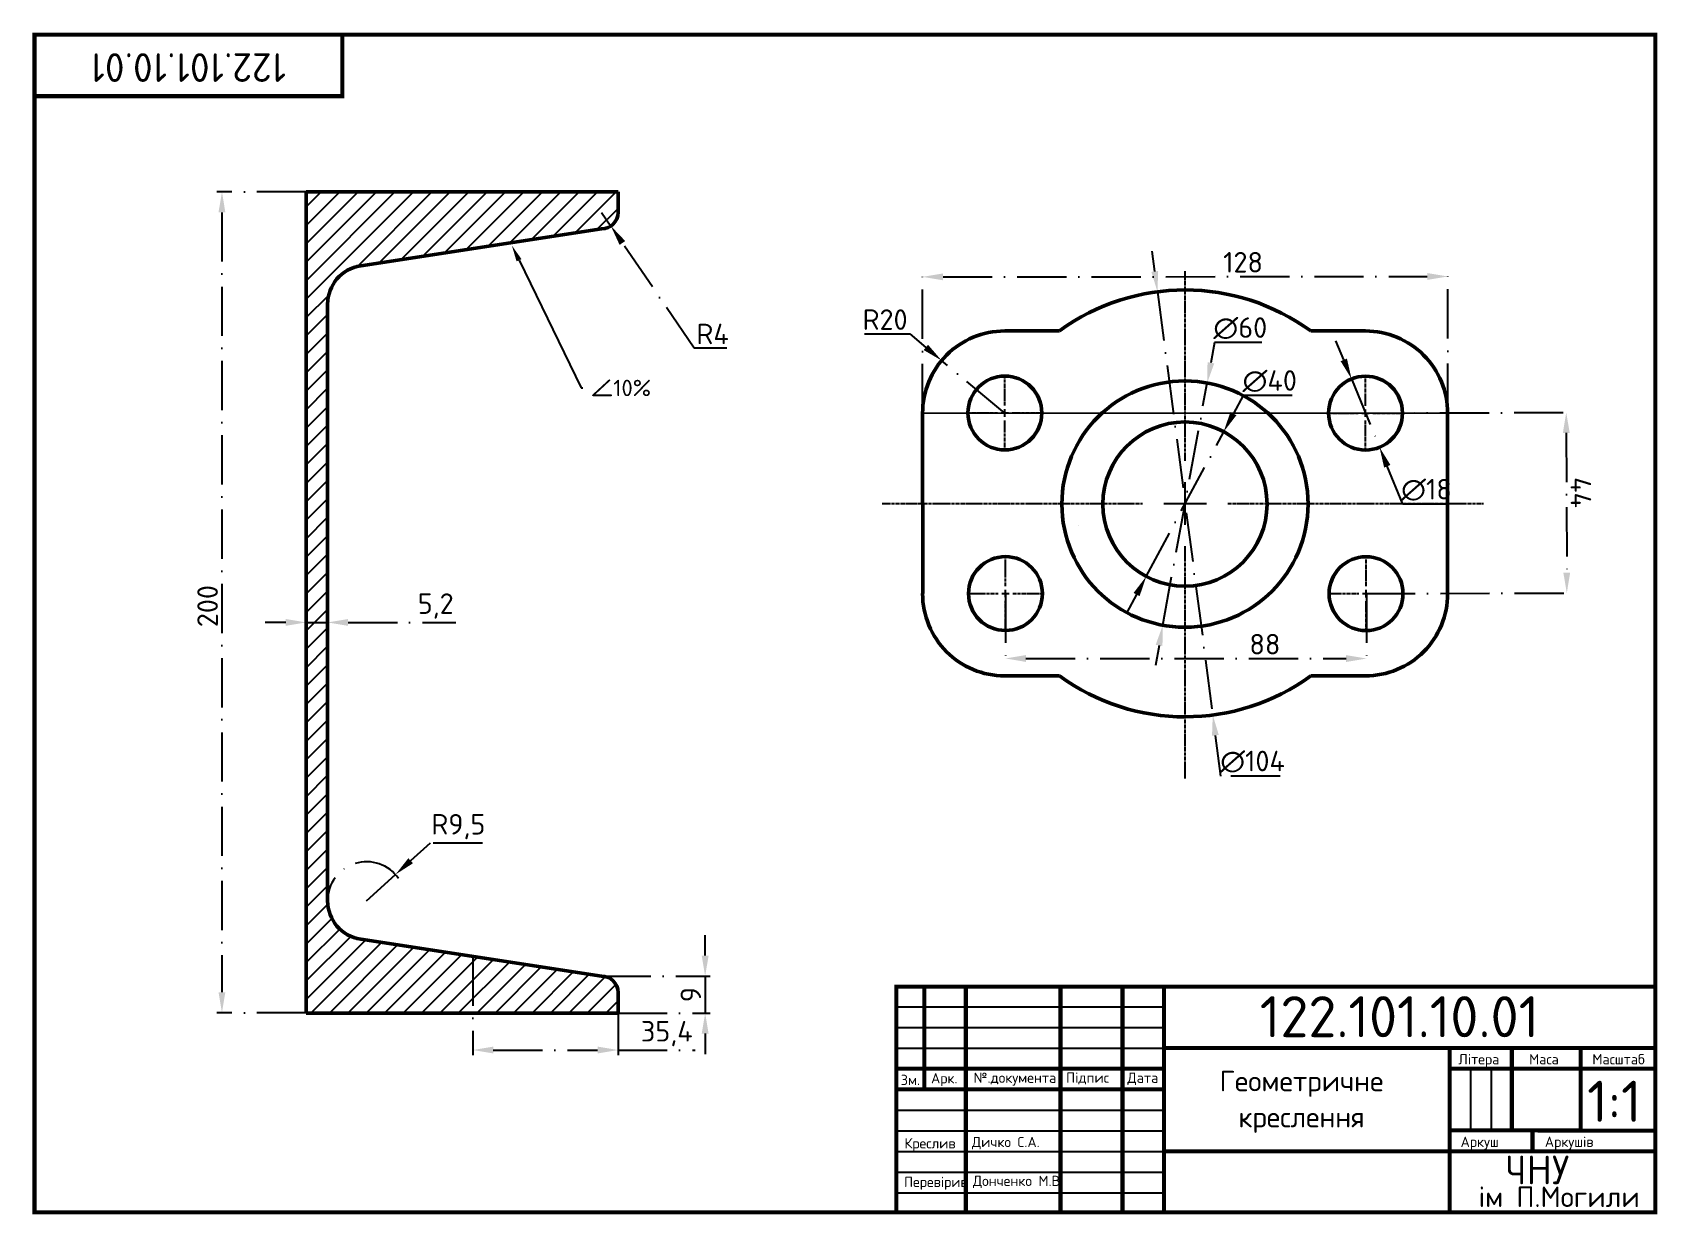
# Model space of a CAD drawing. Header units: millimetres. Extents: x 20 to 416, y 4 to 292.
import ezdxf
from ezdxf import colors
from ezdxf.entities.mleader import LeaderData, LeaderLine
from ezdxf.enums import TextEntityAlignment as Align
from ezdxf.math import Vec2, Vec3

# ---------------------------------------------------------------- set-up
doc = ezdxf.new("R2010")
doc.units = ezdxf.units.MM
doc.header["$PDMODE"] = 34
doc.header["$PDSIZE"] = -3
doc.linetypes.add('ACAD_ISO10W100', pattern=[18, 12, -3, 0, -3])
doc.linetypes.add('CENTER2', pattern=[1.125, 0.75, -0.125, 0.125, -0.125])
doc.layers.add('Kontur', color=7, linetype='Continuous')
doc.layers.add('Osy', color=1, linetype='ACAD_ISO10W100')
doc.styles.get("Standard").update_dxf_attribs({"font": 'isocpeur.ttf'})
doc.dimstyles.new('ESKD_', dxfattribs={"dimtxt": 5, "dimasz": 5, "dimexe": 1.25, "dimexo": 0, "dimgap": 1, "dimtad": 1, "dimtoh": 1, "dimdec": 1, "dimtxsty": 'Standard', "dimcen": 2.5, "dimclrd": 256, "dimclre": 256, "dimclrt": 256, "dimadec": 0, "dimazin": 0, "dimtfac": 1, "dimtdec": 1, "dimtmove": 0, "dimatfit": 3, "dimfxl": 1, "dimtfillclr": 256, "dimlwd": -1, "dimlwe": -1, "dimarcsym": 0})

# ---------------------------------------------------------------- blocks, each defined once
blk = doc.blocks.new('*U67')
at = {"layer": 'Osy', "color": 0, "linetype": 'CENTER2', "transparency": 16777216}
for p, q in [((0, 1.8), (0, 9.12)), ((-9.12, 0), (-1.8, 0)), ((1.8, 0), (9.12, 0)), ((0, -9.12), (0, -1.8))]:
    blk.add_line(p, q, dxfattribs=at)
at = {"layer": 'Osy', "color": 0, "linetype": 'Continuous', "transparency": 16777216}
for p, q in [((-0.9, 0), (0.9, 0)), ((0, -0.9), (0, 0.9))]:
    blk.add_line(p, q, dxfattribs=at)
blk = doc.blocks.new('*U69')
at = {"layer": 'Osy', "color": 0, "linetype": 'CENTER2', "transparency": 16777216}
for p, q in [((0, 1.8), (0, 9.12)), ((-9.12, 0), (-1.8, 0)), ((1.8, 0), (9.12, 0)), ((0, -9.12), (0, -1.8))]:
    blk.add_line(p, q, dxfattribs=at)
at = {"layer": 'Osy', "color": 0, "linetype": 'Continuous', "transparency": 16777216}
for p, q in [((-0.9, 0), (0.9, 0)), ((0, -0.9), (0, 0.9))]:
    blk.add_line(p, q, dxfattribs=at)
blk = doc.blocks.new('*U70')
at = {"layer": 'Osy', "color": 0, "linetype": 'CENTER2', "transparency": 16777216}
for p, q in [((0, 1.8), (0, 9.12)), ((-9.12, 0), (-1.8, 0)), ((1.8, 0), (9.12, 0)), ((0, -9.12), (0, -1.8))]:
    blk.add_line(p, q, dxfattribs=at)
at = {"layer": 'Osy', "color": 0, "linetype": 'Continuous', "transparency": 16777216}
for p, q in [((-0.9, 0), (0.9, 0)), ((0, -0.9), (0, 0.9))]:
    blk.add_line(p, q, dxfattribs=at)
blk = doc.blocks.new('*U71')
at = {"layer": 'Osy', "color": 0, "linetype": 'CENTER2', "transparency": 16777216}
for p, q in [((0, 1.8), (0, 9.12)), ((-9.12, 0), (-1.8, 0)), ((1.8, 0), (9.12, 0)), ((0, -9.12), (0, -1.8))]:
    blk.add_line(p, q, dxfattribs=at)
at = {"layer": 'Osy', "color": 0, "linetype": 'Continuous', "transparency": 16777216}
for p, q in [((-0.9, 0), (0.9, 0)), ((0, -0.9), (0, 0.9))]:
    blk.add_line(p, q, dxfattribs=at)
blk = doc.blocks.new('*U72')
at = {"layer": 'Osy', "color": 0, "linetype": 'CENTER2', "transparency": 16777216}
for p, q in [((0, 10.4), (0, 56.57)), ((-73.8, 0), (-10.4, 0)), ((10.4, 0), (72.74, 0)), ((0, -67.06), (0, -10.4))]:
    blk.add_line(p, q, dxfattribs=at)
at = {"layer": 'Osy', "color": 0, "linetype": 'Continuous', "transparency": 16777216}
for p, q in [((0, -5.2), (0, 5.2)), ((-5.2, 0), (5.2, 0))]:
    blk.add_line(p, q, dxfattribs=at)
blk = doc.blocks.new('*D73')
at = {"layer": 'Defpoints', "color": 0, "linetype": 'ByBlock', "lineweight": 25, "transparency": 16777216}
for p in [(344.35, 199.77), (344.48, 155.77), (393.4, 155.92)]:
    blk.add_point(p, dxfattribs=at)
at = {"layer": 'Osy', "transparency": 16777216}
for p, q in [((344.35, 199.77), (394.51, 199.92)), ((393.28, 194.92), (393.38, 160.92)), ((344.48, 155.77), (394.65, 155.92))]:
    blk.add_line(p, q, dxfattribs=at)
at = {"layer": 'Osy', "linetype": 'ByBlock', "lineweight": 25, "transparency": 16777216}
for points in [[(394.11, 194.92), (392.44, 194.92), (393.26, 199.92)], [(394.22, 160.92), (392.55, 160.92), (393.4, 155.92)]]:
    blk.add_solid(points, dxfattribs=at)
at = {"layer": 'Osy', "linetype": 'ByBlock', "lineweight": 50, "transparency": 16777216, "insert": (396.82, 180.41), "char_height": 5, "attachment_point": 5, "rotation": 270.1767}
blk.add_mtext('44', dxfattribs=at)
blk = doc.blocks.new('*D74')
at = {"layer": 'Defpoints', "color": 0, "linetype": 'ByBlock', "lineweight": 25, "transparency": 16777216}
for p in [(309.79, 195.23), (290.91, 159.96)]:
    blk.add_point(p, dxfattribs=at)
at = {"layer": 'Osy', "transparency": 16777216}
for p, q in [((314.5, 204.05), (312.15, 199.64)), ((326.5, 204.05), (314.5, 204.05)), ((290.91, 159.96), (309.79, 195.23)), ((288.56, 155.55), (286.2, 151.14))]:
    blk.add_line(p, q, dxfattribs=at)
at = {"layer": 'Osy', "linetype": 'ByBlock', "lineweight": 25, "transparency": 16777216}
for points in [[(311.41, 200.03), (312.88, 199.24), (309.79, 195.23)], [(287.82, 155.95), (289.29, 155.16), (290.91, 159.96)]]:
    blk.add_solid(points, dxfattribs=at)
at = {"layer": 'Osy', "linetype": 'ByBlock', "lineweight": 50, "transparency": 16777216, "insert": (321, 207.55), "char_height": 5, "attachment_point": 5}
blk.add_mtext('∅40', dxfattribs=at)
blk = doc.blocks.new('*D75')
at = {"layer": 'Defpoints', "color": 0, "linetype": 'ByBlock', "lineweight": 25, "transparency": 16777216}
for p in [(305.76, 207.1), (294.94, 148.09)]:
    blk.add_point(p, dxfattribs=at)
at = {"layer": 'Osy', "transparency": 16777216}
for p, q in [((307.57, 216.94), (306.66, 212.02)), ((319.07, 216.94), (307.57, 216.94)), ((294.94, 148.09), (305.76, 207.1)), ((294.04, 143.17), (293.13, 138.25))]:
    blk.add_line(p, q, dxfattribs=at)
at = {"layer": 'Osy', "linetype": 'ByBlock', "lineweight": 25, "transparency": 16777216}
for points in [[(305.85, 212.17), (307.48, 211.87), (305.76, 207.1)], [(293.22, 143.32), (294.86, 143.02), (294.94, 148.09)]]:
    blk.add_solid(points, dxfattribs=at)
at = {"layer": 'Osy', "linetype": 'ByBlock', "lineweight": 50, "transparency": 16777216, "insert": (313.82, 220.44), "char_height": 5, "attachment_point": 5}
blk.add_mtext('∅60', dxfattribs=at)
blk = doc.blocks.new('*D76')
at = {"layer": 'Defpoints', "color": 0, "linetype": 'ByBlock', "lineweight": 25, "transparency": 16777216}
for p in [(364.39, 233.06), (236.41, 199.77), (364.41, 199.86)]:
    blk.add_point(p, dxfattribs=at)
at = {"layer": 'Osy', "transparency": 16777216}
for p, q in [((236.41, 199.77), (236.39, 234.21)), ((364.41, 199.86), (364.39, 234.31)), ((241.39, 232.97), (359.39, 233.05))]:
    blk.add_line(p, q, dxfattribs=at)
at = {"layer": 'Osy', "linetype": 'ByBlock', "lineweight": 25, "transparency": 16777216}
for points in [[(241.39, 233.8), (241.39, 232.13), (236.39, 232.96)], [(359.39, 233.89), (359.39, 232.22), (364.39, 233.06)]]:
    blk.add_solid(points, dxfattribs=at)
at = {"layer": 'Osy', "linetype": 'ByBlock', "lineweight": 25, "transparency": 16777216, "insert": (314.51, 236.52), "char_height": 5, "attachment_point": 5, "rotation": 0.0419}
blk.add_mtext('128', dxfattribs=at)
blk = doc.blocks.new('*D77')
at = {"layer": 'Defpoints', "color": 0, "linetype": 'ByBlock', "lineweight": 25, "transparency": 16777216}
for p in [(340.94, 208.1), (347.76, 191.44)]:
    blk.add_point(p, dxfattribs=at)
at = {"layer": 'Osy', "transparency": 16777216}
for p, q in [((339.05, 212.73), (337.15, 217.35)), ((340.94, 208.1), (347.76, 191.44)), ((353.44, 177.56), (349.65, 186.81)), ((363.94, 177.56), (353.44, 177.56))]:
    blk.add_line(p, q, dxfattribs=at)
at = {"layer": 'Osy', "linetype": 'ByBlock', "lineweight": 25, "transparency": 16777216}
for points in [[(339.82, 213.04), (338.28, 212.41), (340.94, 208.1)], [(350.42, 187.13), (348.88, 186.5), (347.76, 191.44)]]:
    blk.add_solid(points, dxfattribs=at)
at = {"layer": 'Osy', "linetype": 'ByBlock', "lineweight": 25, "transparency": 16777216, "insert": (359.19, 181.06), "char_height": 5, "attachment_point": 5}
blk.add_mtext('∅18', dxfattribs=at)
blk = doc.blocks.new('*D78')
at = {"layer": 'Defpoints', "color": 0, "linetype": 'ByBlock', "lineweight": 25, "transparency": 16777216}
for p in [(293.64, 229.32), (307.12, 126.2)]:
    blk.add_point(p, dxfattribs=at)
at = {"layer": 'Osy', "transparency": 16777216}
for p, q in [((293, 234.28), (292.35, 239.24)), ((293.64, 229.32), (307.12, 126.2)), ((309.06, 111.33), (307.77, 121.24)), ((323.56, 111.33), (309.06, 111.33))]:
    blk.add_line(p, q, dxfattribs=at)
at = {"layer": 'Osy', "linetype": 'ByBlock', "lineweight": 25, "transparency": 16777216}
for points in [[(293.82, 234.39), (292.17, 234.17), (293.64, 229.32)], [(308.59, 121.35), (306.94, 121.13), (307.12, 126.2)]]:
    blk.add_solid(points, dxfattribs=at)
at = {"layer": 'Osy', "linetype": 'ByBlock', "lineweight": 25, "transparency": 16777216, "insert": (316.81, 114.83), "char_height": 5, "attachment_point": 5}
blk.add_mtext('∅104', dxfattribs=at)
blk = doc.blocks.new('*D79')
at = {"layer": 'Defpoints', "color": 0, "linetype": 'ByBlock', "lineweight": 25, "transparency": 16777216}
for p in [(256.6, 155.79), (344.6, 155.77), (344.6, 139.96)]:
    blk.add_point(p, dxfattribs=at)
at = {"layer": 'Osy', "transparency": 16777216}
for p, q in [((256.6, 155.79), (256.6, 138.73)), ((344.6, 155.77), (344.6, 138.71)), ((261.6, 139.98), (339.6, 139.96))]:
    blk.add_line(p, q, dxfattribs=at)
at = {"layer": 'Osy', "linetype": 'ByBlock', "lineweight": 25, "transparency": 16777216}
for points in [[(261.6, 140.81), (261.6, 139.14), (256.6, 139.98)], [(339.6, 140.79), (339.6, 139.12), (344.6, 139.96)]]:
    blk.add_solid(points, dxfattribs=at)
at = {"layer": 'Osy', "linetype": 'ByBlock', "lineweight": 25, "transparency": 16777216, "insert": (319.83, 143.46), "char_height": 5, "attachment_point": 5, "rotation": 359.9869}
blk.add_mtext('88', dxfattribs=at)
blk = doc.blocks.new('*D80')
at = {"layer": 'Defpoints', "color": 0, "linetype": 'ByBlock', "lineweight": 25, "transparency": 16777216}
for p in [(241.05, 212.57), (256.41, 199.77)]:
    blk.add_point(p, dxfattribs=at)
at = {"layer": 'Osy', "transparency": 16777216}
for p, q in [((222.27, 219.05), (233.27, 219.05)), ((233.27, 219.05), (237.21, 215.77)), ((256.41, 199.77), (241.05, 212.57))]:
    blk.add_line(p, q, dxfattribs=at)
at = {"layer": 'Osy', "linetype": 'ByBlock', "lineweight": 25, "transparency": 16777216}
blk.add_solid([(237.74, 216.41), (236.67, 215.13), (241.05, 212.57)], dxfattribs=at)
at = {"layer": 'Osy', "linetype": 'ByBlock', "lineweight": 25, "transparency": 16777216, "insert": (227.27, 222.55), "char_height": 5, "attachment_point": 5}
blk.add_mtext('R20', dxfattribs=at)
blk = doc.blocks.new('*D90')
at = {"layer": 'Defpoints', "color": 0, "linetype": 'ByBlock', "lineweight": 25, "transparency": 16777216}
for p in [(86.2, 253.67), (65.67, 53.66), (86.2, 53.66)]:
    blk.add_point(p, dxfattribs=at)
at = {"layer": 'Osy', "transparency": 16777216}
for p, q in [((86.2, 253.67), (64.42, 253.67)), ((65.67, 248.67), (65.67, 58.66)), ((86.2, 53.66), (64.42, 53.66))]:
    blk.add_line(p, q, dxfattribs=at)
at = {"layer": 'Osy', "linetype": 'ByBlock', "lineweight": 25, "transparency": 16777216}
for points in [[(64.83, 248.67), (66.5, 248.67), (65.67, 253.67)], [(64.83, 58.66), (66.5, 58.66), (65.67, 53.66)]]:
    blk.add_solid(points, dxfattribs=at)
at = {"layer": 'Osy', "linetype": 'ByBlock', "lineweight": 25, "transparency": 16777216, "insert": (62.17, 152.74), "char_height": 5, "attachment_point": 5, "rotation": 90}
blk.add_mtext('200', dxfattribs=at)
blk = doc.blocks.new('*D91')
at = {"layer": 'Defpoints', "color": 0, "linetype": 'ByBlock', "lineweight": 25, "transparency": 16777216}
for p in [(107.95, 87.33), (100.91, 80.94)]:
    blk.add_point(p, dxfattribs=at)
at = {"layer": 'Osy', "transparency": 16777216}
for p, q in [((116.4, 95), (111.65, 90.69)), ((129.15, 95), (116.4, 95)), ((100.91, 80.94), (107.95, 87.33))]:
    blk.add_line(p, q, dxfattribs=at)
blk.add_arc((100.91, 80.94), 9.5, 34.675, 180, dxfattribs=at)
at = {"layer": 'Osy', "linetype": 'ByBlock', "lineweight": 25, "transparency": 16777216}
blk.add_solid([(111.09, 91.3), (112.21, 90.07), (107.95, 87.33)], dxfattribs=at)
at = {"layer": 'Osy', "linetype": 'ByBlock', "lineweight": 25, "transparency": 16777216, "insert": (123.28, 99), "char_height": 5, "attachment_point": 5}
blk.add_mtext('R9,5', dxfattribs=at)
blk = doc.blocks.new('*D92')
at = {"layer": 'Defpoints', "color": 0, "linetype": 'ByBlock', "lineweight": 25, "transparency": 16777216}
for p in [(158.2, 248.66), (160.45, 245.35)]:
    blk.add_point(p, dxfattribs=at)
at = {"layer": 'Osy', "transparency": 16777216}
for p, q in [((158.2, 248.66), (160.45, 245.35)), ((180.74, 215.55), (163.26, 241.22)), ((188.74, 215.55), (180.74, 215.55))]:
    blk.add_line(p, q, dxfattribs=at)
at = {"layer": 'Osy', "linetype": 'ByBlock', "lineweight": 25, "transparency": 16777216}
blk.add_solid([(163.95, 241.69), (162.57, 240.75), (160.45, 245.35)], dxfattribs=at)
at = {"layer": 'Osy', "linetype": 'ByBlock', "lineweight": 25, "transparency": 16777216, "insert": (185.24, 219.05), "char_height": 5, "attachment_point": 5}
blk.add_mtext('R4', dxfattribs=at)
blk = doc.blocks.new('*D88')
at = {"layer": 'Defpoints', "color": 0, "linetype": 'ByBlock', "lineweight": 25, "transparency": 16777216}
for p in [(126.8, 67.37), (162.2, 53.57), (162.2, 44.57)]:
    blk.add_point(p, dxfattribs=at)
at = {"layer": 'Osy', "transparency": 16777216}
for p, q in [((126.8, 67.37), (126.8, 43.32)), ((162.2, 53.57), (162.2, 43.32)), ((131.8, 44.57), (157.2, 44.57)), ((162.2, 44.57), (180.95, 44.57))]:
    blk.add_line(p, q, dxfattribs=at)
at = {"layer": 'Osy', "linetype": 'ByBlock', "lineweight": 25, "transparency": 16777216}
for points in [[(131.8, 45.41), (131.8, 43.74), (126.8, 44.57)], [(157.2, 45.41), (157.2, 43.74), (162.2, 44.57)]]:
    blk.add_solid(points, dxfattribs=at)
at = {"layer": 'Osy', "linetype": 'ByBlock', "lineweight": 25, "transparency": 16777216, "insert": (174.07, 48.57), "char_height": 5, "attachment_point": 5}
blk.add_mtext('35,4', dxfattribs=at)
blk = doc.blocks.new('*D89')
at = {"layer": 'Defpoints', "color": 0, "linetype": 'ByBlock', "lineweight": 25, "transparency": 16777216}
for p in [(158.2, 62.57), (162.2, 53.57), (183.42, 53.57)]:
    blk.add_point(p, dxfattribs=at)
at = {"layer": 'Osy', "transparency": 16777216}
for p, q in [((183.42, 67.57), (183.42, 72.57)), ((158.2, 62.57), (184.67, 62.57)), ((183.42, 62.57), (183.42, 53.57)), ((162.2, 53.57), (184.67, 53.57)), ((183.42, 48.57), (183.42, 43.57))]:
    blk.add_line(p, q, dxfattribs=at)
at = {"layer": 'Osy', "linetype": 'ByBlock', "lineweight": 25, "transparency": 16777216}
for points in [[(182.59, 67.57), (184.26, 67.57), (183.42, 62.57)], [(182.59, 48.57), (184.26, 48.57), (183.42, 53.57)]]:
    blk.add_solid(points, dxfattribs=at)
at = {"layer": 'Osy', "linetype": 'ByBlock', "lineweight": 25, "transparency": 16777216, "insert": (179.92, 58.07), "char_height": 5, "attachment_point": 5, "rotation": 90}
blk.add_mtext('9', dxfattribs=at)
blk = doc.blocks.new('*D93')
at = {"layer": 'Defpoints', "color": 0, "linetype": 'ByBlock', "lineweight": 25, "transparency": 16777216}
for p in [(86.2, 153.61), (91.41, 153.61), (91.41, 148.76)]:
    blk.add_point(p, dxfattribs=at)
at = {"layer": 'Osy', "transparency": 16777216}
for p, q in [((86.2, 153.61), (86.2, 147.51)), ((91.41, 153.61), (91.41, 147.51)), ((81.2, 148.76), (76.2, 148.76)), ((86.2, 148.76), (91.41, 148.76)), ((96.41, 148.76), (122.63, 148.76))]:
    blk.add_line(p, q, dxfattribs=at)
at = {"layer": 'Osy', "linetype": 'ByBlock', "lineweight": 25, "transparency": 16777216}
for points in [[(81.2, 149.59), (81.2, 147.93), (86.2, 148.76)], [(96.41, 149.59), (96.41, 147.93), (91.41, 148.76)]]:
    blk.add_solid(points, dxfattribs=at)
at = {"layer": 'Osy', "linetype": 'ByBlock', "lineweight": 25, "transparency": 16777216, "insert": (117.76, 152.76), "char_height": 5, "attachment_point": 5}
blk.add_mtext('5,2', dxfattribs=at)

msp = doc.modelspace()

# ---------------------------------------------------------------- hatches: boundary and pattern name
at = {"layer": 'Osy', "linetype": 'ByBlock', "lineweight": 25}
h = msp.add_hatch(dxfattribs=at)
h.set_pattern_fill('ANSI31', color=0)
h.set_pattern_definition([(45, (-279.1896, 1.3432), (-2.245064, 2.245064), [])])
h.paths.add_polyline_path([(162.2, 248.66), (162.2, 253.66), (86.2, 253.66), (86.2, 153.61), (86.2, 53.57), (162.2, 53.57), (162.2, 58.57, 0.414214), (158.2, 62.57), (99.48, 71.55, -0.370427), (91.41, 80.94), (91.41, 153.61), (91.41, 226.29, -0.370427), (99.48, 235.68), (158.2, 244.66, 0.414214)])

# ---------------------------------------------------------------- linework, layer by layer
at = {"layer": 'Kontur'}
for p, q in [((274.3, 172.4), (274.3, 172.4)), ((236.86, 60), (236.86, 34.98)), ((246.94, 60), (246.94, 5)), ((270.02, 60), (270.02, 5)), ((285.13, 60), (285.13, 5)), ((295.21, 60), (295.21, 5)), ((230, 55.12), (295.21, 55.12)), ((230, 50.09), (295.21, 50.09)), ((230, 45.05), (295.21, 45.05)), ((415, 45.05), (295.21, 45.05)), ((364.88, 45.05), (364.88, 5)), ((379.99, 45.05), (379.99, 24.91)), ((396.78, 45.05), (396.78, 24.91)), ((230, 40.02), (295.21, 40.02)), ((415, 40.02), (364.88, 40.02)), ((369.92, 40.02), (369.92, 24.91)), ((374.96, 40.02), (374.96, 24.91)), ((230, 34.98), (295.21, 34.98)), ((230, 29.95), (295.21, 29.95)), ((230, 24.91), (295.21, 24.91)), ((415, 24.91), (364.88, 24.91)), ((385.03, 19.88), (385.03, 24.91)), ((396.78, 24.91), (396.78, 24.91)), ((230, 19.88), (295.21, 19.88)), ((415, 19.88), (295.21, 19.88)), ((230, 14.85), (295.21, 14.85)), ((230, 9.81), (295.21, 9.81))]:
    msp.add_line(p, q, dxfattribs=at)
at = {"layer": 'Kontur', "const_width": 1}
for points in [[(20, 5), (415, 5), (415, 292), (20, 292)], [(20, 277), (95, 277), (95, 292), (20, 292)]]:
    msp.add_lwpolyline(points, close=True, dxfattribs=at)
for points in [[(415, 5), (415, 60), (230, 60), (230, 5)], [(236.86, 34.98), (236.86, 60)], [(246.94, 5), (246.94, 60)], [(270.02, 5), (270.02, 60)], [(285.13, 5), (285.13, 60)], [(295.21, 5), (295.21, 60)], [(295.21, 45.05), (415, 45.05)], [(364.88, 5), (364.88, 45.05)], [(379.99, 24.91), (379.99, 45.05)], [(396.78, 24.95), (396.78, 45.05)], [(230, 40.02), (295.21, 40.02)], [(415, 40.02), (364.88, 40.02)], [(230, 34.98), (295.21, 34.98)], [(364.88, 25.03), (415, 24.91)], [(385.03, 19.88), (385.03, 24.91)], [(295.21, 19.88), (415, 19.88)]]:
    msp.add_lwpolyline(points, dxfattribs=at)
at = {"layer": 'Kontur', "lineweight": 50}
for radius in [30, 20]:
    msp.add_circle((300.35, 177.6), radius, dxfattribs=at)
at = {"layer": 'Osy', "color": 0, "linetype": 'ByBlock', "lineweight": 50}
for p, q in [((86.2, 253.67), (86.2, 153.61)), ((86.2, 253.66), (162.2, 253.66)), ((162.2, 253.66), (162.2, 248.66)), ((99.48, 235.68), (158.2, 244.66)), ((91.41, 153.61), (91.41, 226.29)), ((256.46, 219.81), (269.78, 219.8)), ((331.02, 219.77), (344.35, 219.77)), ((236.41, 199.77), (236.45, 155.77)), ((364.35, 199.77), (364.31, 155.77)), ((86.2, 53.66), (86.2, 153.61)), ((91.41, 153.61), (91.41, 80.94)), ((256.46, 135.71), (269.78, 135.72)), ((331.02, 135.75), (344.35, 135.75)), ((99.48, 71.55), (158.2, 62.57)), ((162.2, 53.57), (162.2, 58.57)), ((86.2, 53.57), (162.2, 53.57))]:
    msp.add_line(p, q, dxfattribs=at)
at = {"layer": 'Osy', "color": 0, "linetype": 'ByBlock', "lineweight": 25}
for p, q in [((86.2, 253.57), (86.2, 53.57)), ((236.41, 199.77), (364.35, 199.83))]:
    msp.add_line(p, q, dxfattribs=at)
at = {"layer": 'Osy', "color": 0, "linetype": 'ByBlock', "lineweight": 50}
for centre in [(256.46, 199.79), (344.35, 199.77), (256.6, 155.79), (344.48, 155.77)]:
    msp.add_circle(centre, 9, dxfattribs=at)
for centre, radius, start, end in [((158.2, 248.66), 4, 270, 0), ((100.91, 226.29), 9.5, 98.6961, 180), ((300.38, 177.76), 52, 53.898, 126.0493), ((256.41, 199.77), 20, 90, 180.1002), ((344.35, 199.77), 20, 359.8998, 90), ((256.41, 155.75), 20, 179.8998, 270), ((344.35, 155.75), 20, 270, 0.1002), ((300.38, 177.76), 52, 233.9507, 306.102), ((100.91, 80.94), 9.5, 180, 261.3039), ((158.2, 58.57), 4, 0, 90)]:
    msp.add_arc(centre, radius, start, end, dxfattribs=at)

# ---------------------------------------------------------------- block references
at = {"layer": 'Osy', "color": 0, "linetype": 'CENTER2'}
for name, p in [('*U72', (300.38, 177.76)), ('*U67', (256.46, 199.79)), ('*U71', (344.35, 199.77)), ('*U69', (256.6, 155.79)), ('*U70', (344.48, 155.77))]:
    msp.add_blockref(name, p, dxfattribs=at)

# ---------------------------------------------------------------- texts
at = {"layer": 'Kontur'}
msp.add_text('122.101.10.01', height=7, rotation=180, dxfattribs=at).set_placement((81.3, 287.46))
for s, height, p in [('122.101.10.01', 10, (318.58, 47.7)), ('Зм.', 2.5, (231.08, 36.04)), ('Арк.', 2.5, (238.47, 36.45)), ('№.документа', 2.5, (248.85, 36.57)), ('Підпис', 2.5, (271.36, 36.6)), ('Дата', 2.5, (286.32, 36.57)), ('1:1', 10, (398.36, 27.09)), ('Креслив', 2.5, (232, 20.59)), ('Дичко С.А.', 2.5, (248.42, 20.91)), ('Аркушів', 2.5, (388.05, 20.96)), ('ЧНУ', 7, (378.44, 11.86)), ('Перевірив', 2.5, (231.87, 11.18)), ('Донченко М.В.', 2.5, (248.67, 11.44)), ('ім П.Могили', 5, (371.9, 6.31))]:
    msp.add_text(s, height=height, dxfattribs=at).set_placement(p)
for s, height, p in [('Літера', 2.5, (371.97, 41.08)), ('Маса', 2.5, (387.83, 41.08)), ('Масштаб', 2.5, (406.01, 41.08)), ('Геометричне', 5, (328.75, 34.52)), ('креслення', 5, (328.75, 25.73)), ('Аркуш', 2.5, (372.17, 20.96))]:
    msp.add_text(s, height=height, dxfattribs=at).set_placement(p, align=Align.CENTER)

# ---------------------------------------------------------------- dimensions: what is measured, and where the dimension line sits
at = {"layer": 'Osy', "color": 0, "linetype": 'ByBlock', "lineweight": 25}
for base, p1, p2, angle, picture, middle, dimtype in [((65.67, 53.66), (86.2, 253.67), (86.2, 53.66), 90, '*D90', (65.67, 152.74), 160), ((364.39, 233.06), (236.41, 199.77), (364.41, 199.86), 0.0419, '*D76', (314.51, 233.02), 161), ((344.6, 139.96), (256.6, 155.79), (344.6, 155.77), 359.9869, '*D79', (319.83, 139.96), 161), ((183.42, 53.57), (158.2, 62.57), (162.2, 53.57), 90, '*D89', (183.42, 58.07), 160)]:
    dim = msp.add_linear_dim(base=base, p1=p1, p2=p2, angle=angle, dimstyle='ESKD_', dxfattribs=at)
    dim.commit()
    dim.dimension.update_dxf_attribs({"geometry": picture, "text_midpoint": middle, "dimtype": dimtype})
for center, mpoint, picture, middle in [((158.2, 248.66), (160.45, 245.35), '*D92', (185.24, 215.55)), ((256.41, 199.77), (241.05, 212.57), '*D80', (227.27, 219.05)), ((100.91, 80.94), (107.95, 87.33), '*D91', (123.28, 95))]:
    dim = msp.add_radius_dim(center=center, mpoint=mpoint, dimstyle='ESKD_', dxfattribs=at)
    dim.commit()
    dim.dimension.update_dxf_attribs({"geometry": picture, "text_midpoint": middle, "dimtype": 164})
for p1, p2, picture, middle in [((293.64, 229.32), (307.12, 126.2), '*D78', (316.81, 114.83)), ((340.94, 208.1), (347.76, 191.44), '*D77', (359.19, 181.06))]:
    dim = msp.add_diameter_dim_2p(p1=p1, p2=p2, dimstyle='ESKD_', dxfattribs=at)
    dim.commit()
    dim.dimension.update_dxf_attribs({"geometry": picture, "text_midpoint": middle})
at = {"layer": 'Osy', "color": 0, "linetype": 'ByBlock', "lineweight": 50}
for p1, p2, picture, middle in [((294.94, 148.09), (305.76, 207.1), '*D75', (313.82, 220.44)), ((290.91, 159.96), (309.79, 195.23), '*D74', (321, 207.55))]:
    dim = msp.add_diameter_dim_2p(p1=p1, p2=p2, dimstyle='ESKD_', dxfattribs=at)
    dim.commit()
    dim.dimension.update_dxf_attribs({"geometry": picture, "text_midpoint": middle})
dim = msp.add_linear_dim(base=(393.4, 155.92), p1=(344.35, 199.77), p2=(344.48, 155.77), angle=270.1767, dimstyle='ESKD_', dxfattribs=at)
dim.commit()
dim.dimension.update_dxf_attribs({"geometry": '*D73', "text_midpoint": (393.32, 180.4), "dimtype": 161})
at = {"layer": 'Osy', "color": 0, "linetype": 'ByBlock', "lineweight": 25}
for base, p1, p2, picture, middle in [((91.41, 148.76), (86.2, 153.61), (91.41, 153.61), '*D93', (117.76, 148.76)), ((162.2, 44.57), (126.8, 67.37), (162.2, 53.57), '*D88', (174.07, 44.57))]:
    dim = msp.add_linear_dim(base=base, p1=p1, p2=p2, dimstyle='ESKD_', dxfattribs=at)
    dim.commit()
    dim.dimension.update_dxf_attribs({"geometry": picture, "text_midpoint": middle, "dimtype": 160})

# ---------------------------------------------------------------- leaders
ml = msp.add_multileader_mtext('Standard', dxfattribs=at)
ml.set_content('∠10%')
ml.set_leader_properties()
ml.build(insert=Vec2(0, 0))
ml.multileader.update_dxf_attribs({"text_right_attachment_type": 6, "dogleg_length": 0.36})
ctx = ml.context
ctx.base_point, ctx.plane_origin = Vec3(153.59, 205.89), Vec3(136.31, 240.61)
ctx.right_attachment = 6
notes = []
notes.append((ctx, [(0, (1, 1, 0), (153.23, 205.89), (1, 0), 0.36, [(0, [(136.31, 240.61)], 0, [])])]))
ctx.mtext.insert, ctx.mtext.flow_direction = Vec3(155.59, 207.89), 5
for ctx, leaders in notes:
    for number, flags, end, landing, length, lines in leaders:
        leader = LeaderData()
        leader.index, (leader.has_last_leader_line, leader.has_dogleg_vector, leader.attachment_direction) = number, flags
        leader.last_leader_point, leader.dogleg_vector, leader.dogleg_length = Vec3(end), Vec3(landing), length
        for number, points, colour, breaks in lines:
            line = LeaderLine()
            line.index, line.vertices, line.color, line.breaks = number, Vec3.list(points), colors.encode_raw_color(colour), breaks
            leader.lines.append(line)
        ctx.leaders.append(leader)

doc.saveas('drawing.dxf')
